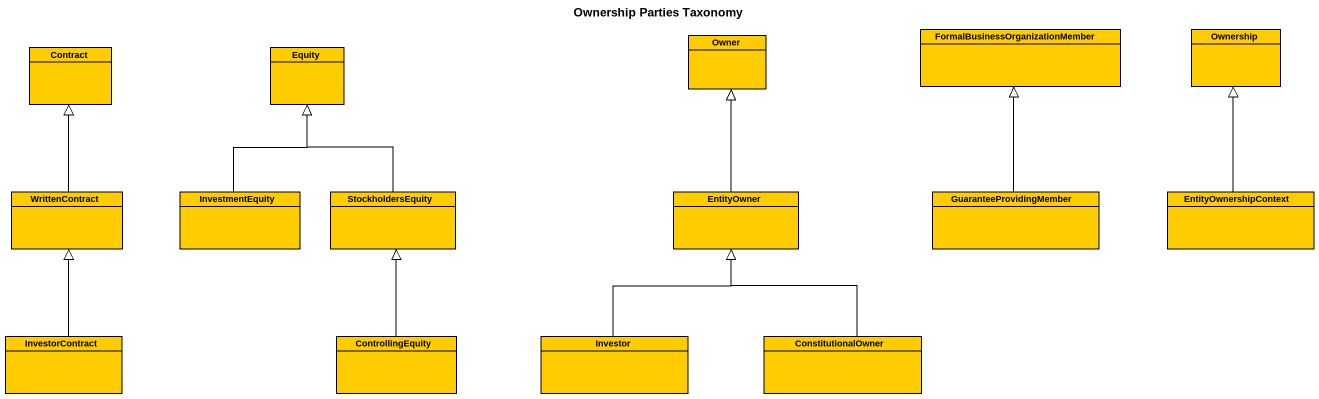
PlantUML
@startuml
title Ownership Parties Taxonomy
hide circle
hide empty members
class Contract #FFCC00
class Equity #FFCC00
class Owner #FFCC00
class "FormalBusinessOrganizationMember" as FormalBusinessOrganizationMe #FFCC00
class Ownership #FFCC00
class WrittenContract #FFCC00
class InvestmentEquity #FFCC00
class StockholdersEquity #FFCC00
class EntityOwner #FFCC00
class GuaranteeProvidingMember #FFCC00
class EntityOwnershipContext #FFCC00
class InvestorContract #FFCC00
class ControllingEquity #FFCC00
class Investor #FFCC00
class ConstitutionalOwner #FFCC00
WrittenContract -up-|> Contract
InvestmentEquity -up-|> Equity
StockholdersEquity -up-|> Equity
EntityOwner -up-|> Owner
GuaranteeProvidingMember -up-|> FormalBusinessOrganizationMe
EntityOwnershipContext -up-|> Ownership
InvestorContract -up-|> WrittenContract
ControllingEquity -up-|> StockholdersEquity
Investor -up-|> EntityOwner
ConstitutionalOwner -up-|> EntityOwner
@enduml
